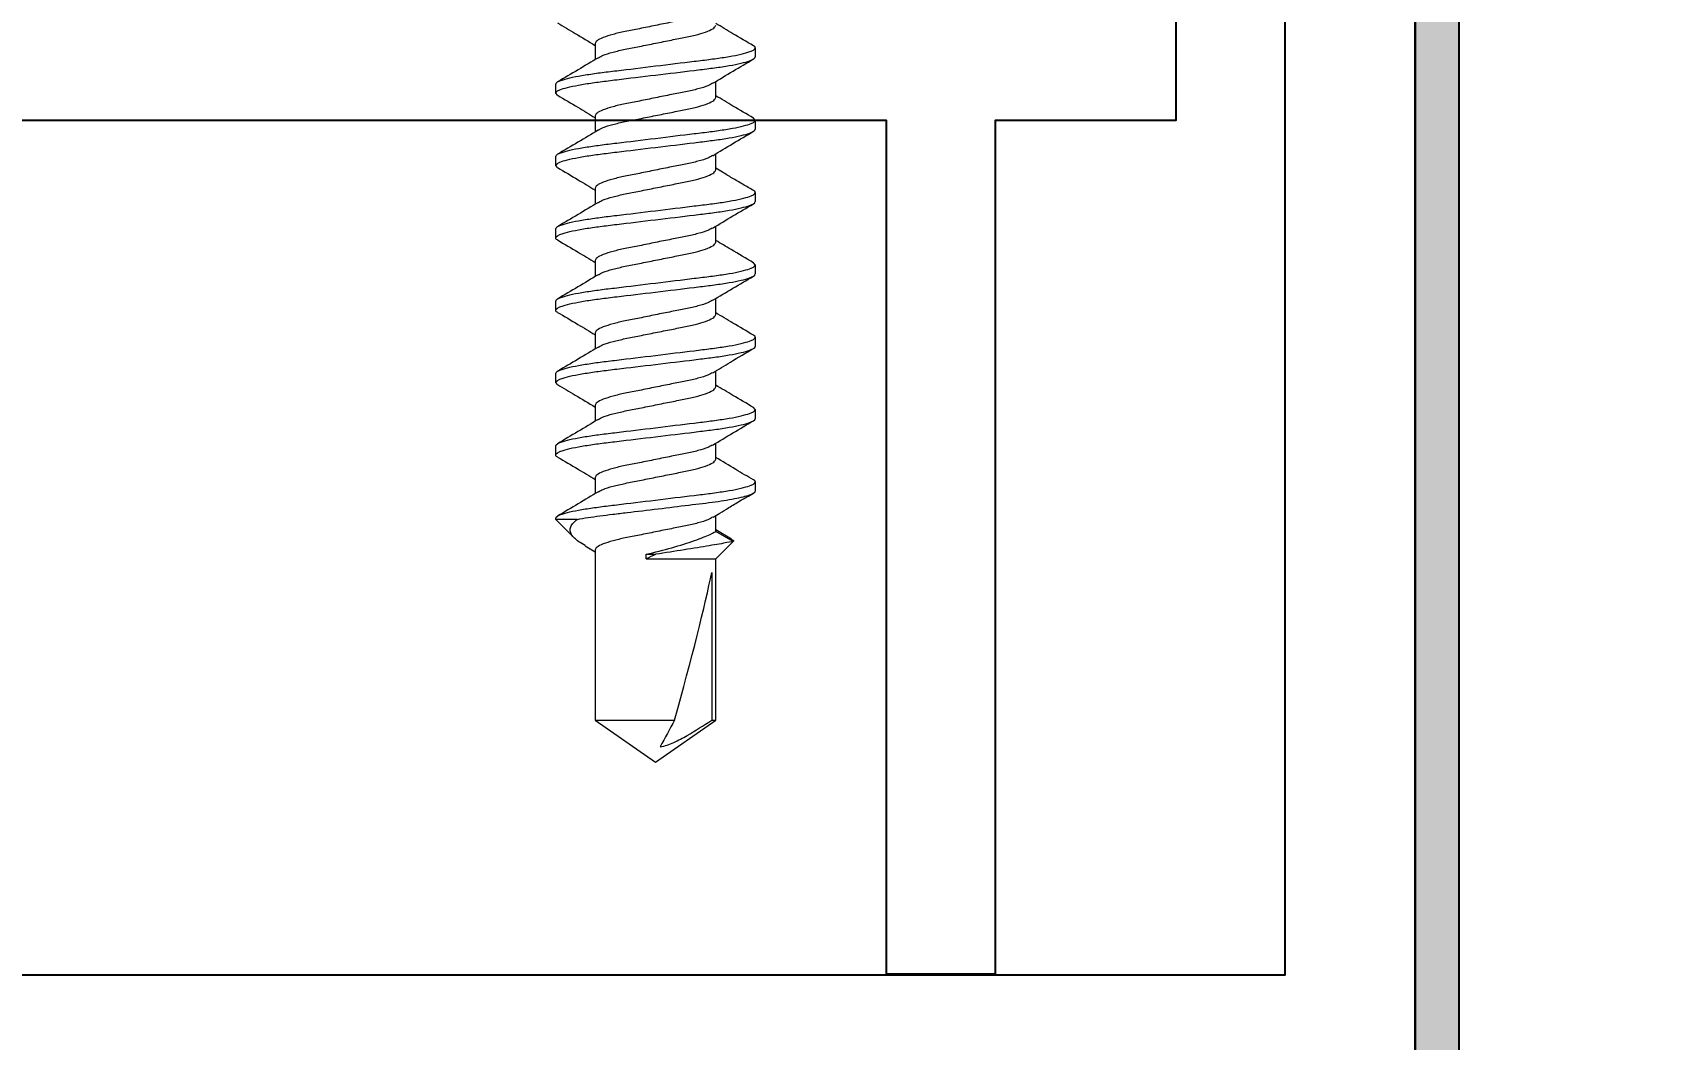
# Model space of a CAD drawing. Extents: x 0 to 79.8, y 0 to 38.2.
# Drawn here: x 76.064 to 77.181, y 28.56 to 29.256 of the extents above; entities that cross this region are included whole.
import ezdxf

# ---------------------------------------------------------------- set-up
doc = ezdxf.new("R2010")
doc.units = 0
doc.header["$MEASUREMENT"] = 0
doc.linetypes.add('SLD-Solid', pattern=[0])
doc.layers.get('0').update_dxf_attribs({"linetype": 'CONTINUOUS'})
doc.layers.get('DEFPOINTS').update_dxf_attribs({"color": 1, "linetype": 'CONTINUOUS'})
for name, color, linetype in [('SILL-PAN', 7, 'CONTINUOUS'), ('TEXT', 7, 'CONTINUOUS'), ('TITLE-BLOCK', 7, 'CONTINUOUS'), ('WATERPROOF_MATL', 5, 'CONTINUOUS')]:
    doc.layers.add(name, color=color, linetype=linetype)
doc.styles.get("Standard").update_dxf_attribs({"font": 'simplex.shx'})
doc.dimstyles.new('QUARTER HORIZONTAL', dxfattribs={"dimscale": 4, "dimtxt": 0.06, "dimasz": 0.05, "dimexe": 0.06, "dimexo": 0.032, "dimgap": 0.021, "dimtad": 0, "dimtih": 1, "dimtoh": 1, "dimdec": 4, "dimzin": 4, "dimdsep": 46, "dimlunit": 5, "dimtxsty": 'Standard', "dimcen": 0.09, "dimadec": 0, "dimazin": 1, "dimtfac": 1, "dimtdec": 4, "dimtofl": 0, "dimtmove": 0, "dimatfit": 3, "dimfxl": 0, "dimtolj": 1, "dimtzin": 0, "dimarcsym": 0})

# ---------------------------------------------------------------- blocks, each defined once
blk = doc.blocks.new('25559')
at = {"color": 7, "linetype": 'SLD-Solid', "lineweight": 15}
for p, q in [((0.5062, 0.069), (0.5125, 0.069)), ((0.5562, 0.069), (0.5548, 0.0678)), ((0.5562, 0.069), (0.5625, 0.069)), ((0.6062, 0.069), (0.6125, 0.069)), ((0.6562, 0.069), (0.6548, 0.0677)), ((0.6562, 0.069), (0.6625, 0.069)), ((0.7062, 0.069), (0.7125, 0.069)), ((0.7562, 0.069), (0.7548, 0.0677)), ((0.7562, 0.069), (0.7625, 0.069)), ((0.8062, 0.069), (0.8125, 0.069)), ((0.8458, 0.0525), (0.8393, 0.0417)), ((0.8474, 0.0537), (0.8405, 0.0417)), ((0.8594, 0.0417), (0.8474, 0.0537)), ((0.5405, 0.0417), (0.5295, 0.0417)), ((0.5905, 0.0417), (0.5795, 0.0417)), ((0.6405, 0.0417), (0.6295, 0.0417)), ((0.6905, 0.0417), (0.6795, 0.0417)), ((0.7405, 0.0417), (0.7295, 0.0417)), ((0.7905, 0.0417), (0.7795, 0.0417)), ((0.8405, 0.0417), (0.8294, 0.0417)), ((0.9708, 0.0417), (0.8594, 0.0417)), ((0.8594, -0.0065), (0.8594, 0.0417)), ((0.8688, 0.0389), (0.9708, 0.0389)), ((1, 0), (0.9708, 0.0417)), ((0.9708, 0.0389), (0.9708, 0.0417)), ((0.9708, -0.0417), (0.9708, 0.0132)), ((0.8562, -0.0065), (0.8562, 0.0003)), ((0.9708, -0.0417), (1, 0)), ((0.8594, -0.0065), (0.8562, -0.0065)), ((0.5032, -0.0417), (0.5143, -0.0417)), ((0.5532, -0.0417), (0.5643, -0.0417)), ((0.6032, -0.0417), (0.6143, -0.0417)), ((0.6532, -0.0417), (0.6643, -0.0417)), ((0.7032, -0.0417), (0.7143, -0.0417)), ((0.7532, -0.0417), (0.7643, -0.0417)), ((0.8032, -0.0417), (0.8143, -0.0417)), ((0.8503, -0.0487), (0.8545, -0.0417)), ((0.8532, -0.0417), (0.9708, -0.0417)), ((0.8321, -0.054), (0.8321, -0.069)), ((0.8321, -0.069), (0.8449, -0.0562)), ((0.5375, -0.069), (0.5312, -0.069)), ((0.5389, -0.0678), (0.5375, -0.069)), ((0.5875, -0.069), (0.5812, -0.069)), ((0.5889, -0.0677), (0.5875, -0.069)), ((0.6375, -0.069), (0.6312, -0.069)), ((0.6875, -0.069), (0.6812, -0.069)), ((0.7375, -0.069), (0.7312, -0.069)), ((0.7389, -0.0678), (0.7375, -0.069)), ((0.7875, -0.069), (0.7812, -0.069)), ((0.8321, -0.069), (0.8312, -0.069))]:
    blk.add_line(p, q, dxfattribs=at)
blk.add_ellipse((0.9907, 0), major_axis=(0.143, -0.0411), ratio=0.048755, start_param=1.724549, end_param=2.605956, dxfattribs=at)
for points, knots in [([(0.5048, 0.0677), (0.502, 0.063), (0.4969, 0.0543), (0.4917, 0.0456), (0.4893, 0.0417)], [0, 0, 0, 0, 0.545575, 1, 1, 1, 1]), ([(0.5062, 0.069), (0.5058, 0.069), (0.5053, 0.069), (0.5048, 0.0677), (0.5048, 0.0677)], [0, 0, 0, 0, 0.988917, 1, 1, 1, 1]), ([(0.5312, -0.069), (0.5303, -0.069), (0.5293, -0.0673), (0.5271, -0.0603), (0.5259, -0.055), (0.5244, -0.0453), (0.5239, -0.0418), (0.5229, -0.0345), (0.5225, -0.0308), (0.521, -0.0185), (0.5199, -0.0092), (0.5176, 0.0092), (0.5165, 0.0185), (0.515, 0.0308), (0.5146, 0.0345), (0.5136, 0.0418), (0.5131, 0.0453), (0.5116, 0.055), (0.5104, 0.0603), (0.5082, 0.0673), (0.5072, 0.069), (0.5062, 0.069)], [0, 0, 0, 0, 0.125, 0.125, 0.25, 0.25, 0.3125, 0.3125, 0.375, 0.375, 0.5, 0.5, 0.625, 0.625, 0.6875, 0.6875, 0.75, 0.75, 0.875, 0.875, 1, 1, 1, 1]), ([(0.5375, -0.069), (0.5366, -0.069), (0.5355, -0.0673), (0.5333, -0.0603), (0.5322, -0.055), (0.5306, -0.0453), (0.5301, -0.0418), (0.5292, -0.0345), (0.5287, -0.0308), (0.5272, -0.0185), (0.5261, -0.0092), (0.5239, 0.0092), (0.5228, 0.0185), (0.5213, 0.0308), (0.5208, 0.0345), (0.5199, 0.0418), (0.5194, 0.0453), (0.5178, 0.055), (0.5167, 0.0603), (0.5145, 0.0673), (0.5134, 0.069), (0.5125, 0.069)], [0, 0, 0, 0, 0.125, 0.125, 0.25, 0.25, 0.3125, 0.3125, 0.375, 0.375, 0.5, 0.5, 0.625, 0.625, 0.6875, 0.6875, 0.75, 0.75, 0.875, 0.875, 1, 1, 1, 1]), ([(0.5307, 0.0397), (0.5279, 0.0443), (0.5222, 0.0537), (0.5167, 0.063), (0.5139, 0.0678)], [0, 0, 0, 0, 0.4975, 1, 1, 1, 1]), ([(0.5548, 0.0678), (0.552, 0.063), (0.5469, 0.0543), (0.5417, 0.0457), (0.5393, 0.0417)], [0, 0, 0, 0, 0.543159, 1, 1, 1, 1]), ([(0.5812, -0.069), (0.5803, -0.069), (0.5793, -0.0673), (0.5771, -0.0603), (0.5759, -0.055), (0.5744, -0.0453), (0.5739, -0.0418), (0.5729, -0.0345), (0.5725, -0.0308), (0.571, -0.0185), (0.5699, -0.0092), (0.5676, 0.0092), (0.5665, 0.0185), (0.565, 0.0308), (0.5646, 0.0345), (0.5636, 0.0418), (0.5631, 0.0453), (0.5616, 0.055), (0.5604, 0.0603), (0.5582, 0.0673), (0.5572, 0.069), (0.5562, 0.069)], [0, 0, 0, 0, 0.125, 0.125, 0.25, 0.25, 0.3125, 0.3125, 0.375, 0.375, 0.5, 0.5, 0.625, 0.625, 0.6875, 0.6875, 0.75, 0.75, 0.875, 0.875, 1, 1, 1, 1]), ([(0.5875, -0.069), (0.5866, -0.069), (0.5855, -0.0673), (0.5833, -0.0603), (0.5822, -0.055), (0.5806, -0.0453), (0.5801, -0.0418), (0.5792, -0.0345), (0.5787, -0.0308), (0.5772, -0.0185), (0.5761, -0.0092), (0.5739, 0.0092), (0.5728, 0.0185), (0.5713, 0.0308), (0.5708, 0.0345), (0.5699, 0.0418), (0.5694, 0.0453), (0.5678, 0.055), (0.5667, 0.0603), (0.5645, 0.0673), (0.5634, 0.069), (0.5625, 0.069)], [0, 0, 0, 0, 0.125, 0.125, 0.25, 0.25, 0.3125, 0.3125, 0.375, 0.375, 0.5, 0.5, 0.625, 0.625, 0.6875, 0.6875, 0.75, 0.75, 0.875, 0.875, 1, 1, 1, 1]), ([(0.5808, 0.0396), (0.5779, 0.0442), (0.5723, 0.0536), (0.5667, 0.063), (0.5639, 0.0678)], [0, 0, 0, 0, 0.497134, 1, 1, 1, 1]), ([(0.6048, 0.0677), (0.6034, 0.0653), (0.6007, 0.0607), (0.5963, 0.0531), (0.5925, 0.0469), (0.5903, 0.0432), (0.5893, 0.0417)], [0, 0, 0, 0, 0.299941, 0.565966, 0.820653, 1, 1, 1, 1]), ([(0.6062, 0.069), (0.6058, 0.069), (0.6053, 0.069), (0.6048, 0.0677), (0.6048, 0.0677)], [0, 0, 0, 0, 0.978012, 1, 1, 1, 1]), ([(0.6312, -0.069), (0.6303, -0.069), (0.6293, -0.0673), (0.6271, -0.0603), (0.6259, -0.055), (0.6244, -0.0453), (0.6239, -0.0418), (0.6229, -0.0345), (0.6225, -0.0308), (0.621, -0.0185), (0.6199, -0.0092), (0.6176, 0.0092), (0.6165, 0.0185), (0.615, 0.0308), (0.6146, 0.0345), (0.6136, 0.0418), (0.6131, 0.0453), (0.6116, 0.055), (0.6104, 0.0603), (0.6082, 0.0673), (0.6072, 0.069), (0.6062, 0.069)], [0, 0, 0, 0, 0.125, 0.125, 0.25, 0.25, 0.3125, 0.3125, 0.375, 0.375, 0.5, 0.5, 0.625, 0.625, 0.6875, 0.6875, 0.75, 0.75, 0.875, 0.875, 1, 1, 1, 1]), ([(0.6375, -0.069), (0.6366, -0.069), (0.6355, -0.0673), (0.6333, -0.0603), (0.6322, -0.055), (0.6306, -0.0453), (0.6301, -0.0418), (0.6292, -0.0345), (0.6287, -0.0308), (0.6272, -0.0185), (0.6261, -0.0092), (0.6239, 0.0092), (0.6228, 0.0185), (0.6213, 0.0308), (0.6208, 0.0345), (0.6199, 0.0418), (0.6194, 0.0453), (0.6178, 0.055), (0.6167, 0.0603), (0.6145, 0.0673), (0.6134, 0.069), (0.6125, 0.069)], [0, 0, 0, 0, 0.125, 0.125, 0.25, 0.25, 0.3125, 0.3125, 0.375, 0.375, 0.5, 0.5, 0.625, 0.625, 0.6875, 0.6875, 0.75, 0.75, 0.875, 0.875, 1, 1, 1, 1]), ([(0.6308, 0.0395), (0.628, 0.0442), (0.6223, 0.0535), (0.6168, 0.063), (0.614, 0.0677)], [0, 0, 0, 0, 0.497137, 1, 1, 1, 1]), ([(0.6548, 0.0678), (0.6518, 0.0626), (0.6466, 0.0539), (0.6414, 0.0452), (0.6393, 0.0417)], [0, 0, 0, 0, 0.593911, 1, 1, 1, 1]), ([(0.6812, -0.069), (0.6803, -0.069), (0.6793, -0.0673), (0.6771, -0.0603), (0.6759, -0.055), (0.6744, -0.0453), (0.6739, -0.0418), (0.6729, -0.0345), (0.6725, -0.0308), (0.671, -0.0185), (0.6699, -0.0092), (0.6676, 0.0092), (0.6665, 0.0185), (0.665, 0.0308), (0.6646, 0.0345), (0.6636, 0.0418), (0.6631, 0.0453), (0.6616, 0.055), (0.6604, 0.0603), (0.6582, 0.0673), (0.6572, 0.069), (0.6562, 0.069)], [0, 0, 0, 0, 0.125, 0.125, 0.25, 0.25, 0.3125, 0.3125, 0.375, 0.375, 0.5, 0.5, 0.625, 0.625, 0.6875, 0.6875, 0.75, 0.75, 0.875, 0.875, 1, 1, 1, 1]), ([(0.6875, -0.069), (0.6866, -0.069), (0.6855, -0.0673), (0.6833, -0.0603), (0.6822, -0.055), (0.6806, -0.0453), (0.6801, -0.0418), (0.6792, -0.0345), (0.6787, -0.0308), (0.6772, -0.0185), (0.6761, -0.0092), (0.6739, 0.0092), (0.6728, 0.0185), (0.6713, 0.0308), (0.6708, 0.0345), (0.6699, 0.0418), (0.6694, 0.0453), (0.6678, 0.055), (0.6667, 0.0603), (0.6645, 0.0673), (0.6634, 0.069), (0.6625, 0.069)], [0, 0, 0, 0, 0.125, 0.125, 0.25, 0.25, 0.3125, 0.3125, 0.375, 0.375, 0.5, 0.5, 0.625, 0.625, 0.6875, 0.6875, 0.75, 0.75, 0.875, 0.875, 1, 1, 1, 1]), ([(0.6807, 0.0396), (0.6779, 0.0442), (0.6723, 0.0536), (0.6668, 0.063), (0.664, 0.0677)], [0, 0, 0, 0, 0.497403, 1, 1, 1, 1]), ([(0.7048, 0.0677), (0.702, 0.063), (0.6969, 0.0543), (0.6917, 0.0456), (0.6893, 0.0417)], [0, 0, 0, 0, 0.544742, 1, 1, 1, 1]), ([(0.7062, 0.069), (0.7058, 0.069), (0.7053, 0.069), (0.7048, 0.0677), (0.7048, 0.0677)], [0, 0, 0, 0, 0.981212, 1, 1, 1, 1]), ([(0.7312, -0.069), (0.7303, -0.069), (0.7293, -0.0673), (0.7271, -0.0603), (0.7259, -0.055), (0.7244, -0.0453), (0.7239, -0.0418), (0.7229, -0.0345), (0.7225, -0.0308), (0.721, -0.0185), (0.7199, -0.0092), (0.7176, 0.0092), (0.7165, 0.0185), (0.715, 0.0308), (0.7146, 0.0345), (0.7136, 0.0418), (0.7131, 0.0453), (0.7116, 0.055), (0.7104, 0.0603), (0.7082, 0.0673), (0.7072, 0.069), (0.7062, 0.069)], [0, 0, 0, 0, 0.125, 0.125, 0.25, 0.25, 0.3125, 0.3125, 0.375, 0.375, 0.5, 0.5, 0.625, 0.625, 0.6875, 0.6875, 0.75, 0.75, 0.875, 0.875, 1, 1, 1, 1]), ([(0.7375, -0.069), (0.7366, -0.069), (0.7355, -0.0673), (0.7333, -0.0603), (0.7322, -0.055), (0.7306, -0.0453), (0.7301, -0.0418), (0.7292, -0.0345), (0.7287, -0.0308), (0.7272, -0.0185), (0.7261, -0.0092), (0.7239, 0.0092), (0.7228, 0.0185), (0.7213, 0.0308), (0.7208, 0.0345), (0.7199, 0.0418), (0.7194, 0.0453), (0.7178, 0.055), (0.7167, 0.0603), (0.7145, 0.0673), (0.7134, 0.069), (0.7125, 0.069)], [0, 0, 0, 0, 0.125, 0.125, 0.25, 0.25, 0.3125, 0.3125, 0.375, 0.375, 0.5, 0.5, 0.625, 0.625, 0.6875, 0.6875, 0.75, 0.75, 0.875, 0.875, 1, 1, 1, 1]), ([(0.7307, 0.0396), (0.7283, 0.0437), (0.7226, 0.053), (0.7171, 0.0625), (0.7139, 0.0677)], [0, 0, 0, 0, 0.438749, 1, 1, 1, 1]), ([(0.7548, 0.0678), (0.752, 0.063), (0.7469, 0.0543), (0.7417, 0.0457), (0.7393, 0.0417)], [0, 0, 0, 0, 0.544674, 1, 1, 1, 1]), ([(0.7812, -0.069), (0.7803, -0.069), (0.7793, -0.0673), (0.7771, -0.0603), (0.7759, -0.055), (0.7744, -0.0453), (0.7739, -0.0418), (0.7729, -0.0345), (0.7725, -0.0308), (0.771, -0.0185), (0.7699, -0.0092), (0.7676, 0.0092), (0.7665, 0.0185), (0.765, 0.0308), (0.7646, 0.0345), (0.7636, 0.0418), (0.7631, 0.0453), (0.7616, 0.055), (0.7604, 0.0603), (0.7582, 0.0673), (0.7572, 0.069), (0.7562, 0.069)], [0, 0, 0, 0, 0.125, 0.125, 0.25, 0.25, 0.3125, 0.3125, 0.375, 0.375, 0.5, 0.5, 0.625, 0.625, 0.6875, 0.6875, 0.75, 0.75, 0.875, 0.875, 1, 1, 1, 1]), ([(0.7875, -0.069), (0.7866, -0.069), (0.7855, -0.0673), (0.7833, -0.0603), (0.7822, -0.055), (0.7806, -0.0453), (0.7801, -0.0418), (0.7792, -0.0345), (0.7787, -0.0308), (0.7772, -0.0185), (0.7761, -0.0092), (0.7739, 0.0092), (0.7728, 0.0185), (0.7713, 0.0308), (0.7708, 0.0345), (0.7699, 0.0418), (0.7694, 0.0453), (0.7678, 0.055), (0.7667, 0.0603), (0.7645, 0.0673), (0.7634, 0.069), (0.7625, 0.069)], [0, 0, 0, 0, 0.125, 0.125, 0.25, 0.25, 0.3125, 0.3125, 0.375, 0.375, 0.5, 0.5, 0.625, 0.625, 0.6875, 0.6875, 0.75, 0.75, 0.875, 0.875, 1, 1, 1, 1]), ([(0.7808, 0.0395), (0.778, 0.0442), (0.7723, 0.0536), (0.7667, 0.063), (0.764, 0.0677)], [0, 0, 0, 0, 0.497058, 1, 1, 1, 1]), ([(0.8048, 0.0677), (0.8024, 0.0636), (0.7973, 0.0549), (0.7921, 0.0463), (0.7893, 0.0417)], [0, 0, 0, 0, 0.470268, 1, 1, 1, 1]), ([(0.8062, 0.069), (0.8058, 0.069), (0.8053, 0.069), (0.8048, 0.0677), (0.8048, 0.0677)], [0, 0, 0, 0, 0.993451, 1, 1, 1, 1]), ([(0.8312, -0.069), (0.8303, -0.069), (0.8293, -0.0673), (0.8271, -0.0603), (0.8259, -0.055), (0.8244, -0.0453), (0.8239, -0.0418), (0.8229, -0.0345), (0.8225, -0.0308), (0.821, -0.0185), (0.8199, -0.0092), (0.8176, 0.0092), (0.8165, 0.0185), (0.815, 0.0308), (0.8146, 0.0345), (0.8136, 0.0418), (0.8131, 0.0453), (0.8116, 0.055), (0.8104, 0.0603), (0.8082, 0.0673), (0.8072, 0.069), (0.8062, 0.069)], [0, 0, 0, 0, 0.125, 0.125, 0.25, 0.25, 0.3125, 0.3125, 0.375, 0.375, 0.5, 0.5, 0.625, 0.625, 0.6875, 0.6875, 0.75, 0.75, 0.875, 0.875, 1, 1, 1, 1]), ([(0.8321, -0.054), (0.8312, -0.0495), (0.8304, -0.0441), (0.8293, -0.0355), (0.8289, -0.0326), (0.8282, -0.0263), (0.8278, -0.023), (0.8265, -0.0128), (0.8257, -0.0054), (0.8239, 0.0091), (0.823, 0.0163), (0.8214, 0.0296), (0.8207, 0.0356), (0.8192, 0.0468), (0.8183, 0.0519), (0.8166, 0.0604), (0.8157, 0.0637), (0.814, 0.068), (0.8132, 0.069), (0.8125, 0.069)], [0, 0, 0, 0, 0.125, 0.125, 0.1875, 0.1875, 0.25, 0.25, 0.375, 0.375, 0.5, 0.5, 0.625, 0.625, 0.75, 0.75, 0.875, 0.875, 1, 1, 1, 1]), ([(0.8306, 0.0398), (0.8297, 0.0413), (0.8277, 0.0446), (0.8237, 0.0511), (0.8189, 0.0592), (0.8157, 0.0646), (0.814, 0.0677)], [0, 0, 0, 0, 0.1901712, 0.4057969, 0.6676779, 1, 1, 1, 1]), ([(0.8459, 0.0525), (0.8459, 0.0526), (0.8465, 0.0542), (0.847, 0.0539), (0.8474, 0.0537)], [0, 0, 0, 0, 0.089674, 1, 1, 1, 1]), ([(0.8474, 0.0537), (0.8474, 0.0537), (0.8477, 0.0521), (0.8484, 0.0479), (0.8488, 0.0461), (0.8495, 0.042), (0.8499, 0.0397), (0.852, 0.027), (0.8542, 0.0133), (0.8562, 0.0003)], [0, 0, 0, 0, 0.25, 0.25, 0.375, 0.375, 0.5, 0.5, 1, 1, 1, 1]), ([(0.4806, 0.0396), (0.4812, 0.0386), (0.4825, 0.0363), (0.4846, 0.0298), (0.4866, 0.0211), (0.4885, 0.011), (0.4907, 0), (0.493, -0.011), (0.4949, -0.0211), (0.4969, -0.0298), (0.4991, -0.0365), (0.5013, -0.0409), (0.5026, -0.0415), (0.5032, -0.0417)], [0, 0, 0, 0, 0.077477, 0.171444, 0.261982, 0.352519, 0.446486, 0.540453, 0.630991, 0.721528, 0.815495, 0.909462, 1, 1, 1, 1]), ([(0.513, -0.0393), (0.5125, -0.0384), (0.5112, -0.0362), (0.5091, -0.0297), (0.5072, -0.0211), (0.5052, -0.011), (0.503, 0), (0.5008, 0.011), (0.4988, 0.0211), (0.4969, 0.0298), (0.4947, 0.0365), (0.4925, 0.0409), (0.4911, 0.0415), (0.4905, 0.0417)], [0, 0, 0, 0, 0.07205, 0.16657, 0.25764, 0.34871, 0.44323, 0.53775, 0.62882, 0.71989, 0.81441, 0.90893, 1, 1, 1, 1]), ([(0.5307, 0.0395), (0.5312, 0.0385), (0.5326, 0.0363), (0.5346, 0.0298), (0.5366, 0.0211), (0.5385, 0.011), (0.5407, 0), (0.543, -0.011), (0.5449, -0.0211), (0.5469, -0.0298), (0.5491, -0.0365), (0.5513, -0.0409), (0.5526, -0.0415), (0.5532, -0.0417)], [0, 0, 0, 0, 0.075758, 0.1699, 0.260606, 0.351313, 0.445455, 0.539597, 0.630303, 0.721009, 0.815152, 0.909294, 1, 1, 1, 1]), ([(0.5631, -0.0396), (0.5625, -0.0386), (0.5612, -0.0363), (0.5591, -0.0298), (0.5572, -0.0211), (0.5552, -0.011), (0.553, 0), (0.5508, 0.011), (0.5488, 0.0211), (0.5469, 0.0298), (0.5447, 0.0365), (0.5425, 0.0409), (0.5411, 0.0415), (0.5405, 0.0417)], [0, 0, 0, 0, 0.076547, 0.170609, 0.261238, 0.351867, 0.445929, 0.53999, 0.630619, 0.721248, 0.81531, 0.909371, 1, 1, 1, 1]), ([(0.5807, 0.0394), (0.5813, 0.0384), (0.5826, 0.0362), (0.5846, 0.0298), (0.5866, 0.0211), (0.5885, 0.011), (0.5907, 0), (0.593, -0.011), (0.5949, -0.0211), (0.5969, -0.0298), (0.5991, -0.0365), (0.6013, -0.0409), (0.6026, -0.0415), (0.6032, -0.0417)], [0, 0, 0, 0, 0.072707, 0.16716, 0.258166, 0.349171, 0.443624, 0.538077, 0.629083, 0.720089, 0.814541, 0.908994, 1, 1, 1, 1]), ([(0.613, -0.0393), (0.6124, -0.0384), (0.6112, -0.0362), (0.6091, -0.0297), (0.6072, -0.0211), (0.6052, -0.011), (0.603, 0), (0.6008, 0.011), (0.5988, 0.0211), (0.5969, 0.0298), (0.5947, 0.0365), (0.5925, 0.0409), (0.5911, 0.0415), (0.5905, 0.0417)], [0, 0, 0, 0, 0.071493, 0.166069, 0.257194, 0.348319, 0.442896, 0.537472, 0.628597, 0.719722, 0.814299, 0.908875, 1, 1, 1, 1]), ([(0.6308, 0.0393), (0.6313, 0.0384), (0.6326, 0.0362), (0.6346, 0.0297), (0.6366, 0.0211), (0.6385, 0.011), (0.6407, 0), (0.643, -0.011), (0.6449, -0.0211), (0.6469, -0.0298), (0.6491, -0.0365), (0.6513, -0.0409), (0.6526, -0.0415), (0.6532, -0.0417)], [0, 0, 0, 0, 0.071416, 0.166001, 0.257133, 0.348265, 0.44285, 0.537434, 0.628567, 0.719699, 0.814283, 0.908868, 1, 1, 1, 1]), ([(0.663, -0.0394), (0.6625, -0.0385), (0.6612, -0.0362), (0.6591, -0.0298), (0.6572, -0.0211), (0.6552, -0.011), (0.653, 0), (0.6508, 0.011), (0.6488, 0.0211), (0.6469, 0.0298), (0.6447, 0.0365), (0.6425, 0.0409), (0.6411, 0.0415), (0.6405, 0.0417)], [0, 0, 0, 0, 0.073737, 0.168085, 0.258989, 0.349894, 0.444242, 0.53859, 0.629495, 0.720399, 0.814747, 0.909095, 1, 1, 1, 1]), ([(0.6807, 0.0394), (0.6813, 0.0384), (0.6826, 0.0362), (0.6846, 0.0298), (0.6866, 0.0211), (0.6885, 0.011), (0.6907, 0), (0.693, -0.011), (0.6949, -0.0211), (0.6969, -0.0298), (0.6991, -0.0365), (0.7013, -0.0409), (0.7026, -0.0415), (0.7032, -0.0417)], [0, 0, 0, 0, 0.073077, 0.167492, 0.258462, 0.349431, 0.443846, 0.538261, 0.629231, 0.7202, 0.814615, 0.909031, 1, 1, 1, 1]), ([(0.713, -0.0393), (0.7124, -0.0384), (0.7112, -0.0362), (0.7091, -0.0297), (0.7072, -0.0211), (0.7052, -0.011), (0.703, 0), (0.7008, 0.011), (0.6988, 0.0211), (0.6969, 0.0298), (0.6947, 0.0365), (0.6925, 0.0409), (0.6911, 0.0415), (0.6905, 0.0417)], [0, 0, 0, 0, 0.071238, 0.16584, 0.25699, 0.34814, 0.442743, 0.537345, 0.628495, 0.719645, 0.814248, 0.90885, 1, 1, 1, 1]), ([(0.7307, 0.0394), (0.7313, 0.0385), (0.7326, 0.0362), (0.7346, 0.0298), (0.7366, 0.0211), (0.7385, 0.011), (0.7407, 0), (0.743, -0.011), (0.7449, -0.0211), (0.7469, -0.0298), (0.7491, -0.0365), (0.7513, -0.0409), (0.7526, -0.0415), (0.7532, -0.0417)], [0, 0, 0, 0, 0.073684, 0.168037, 0.258947, 0.349857, 0.44421, 0.538564, 0.629474, 0.720383, 0.814737, 0.90909, 1, 1, 1, 1]), ([(0.7631, -0.0395), (0.7625, -0.0385), (0.7612, -0.0363), (0.7591, -0.0298), (0.7572, -0.0211), (0.7552, -0.011), (0.753, 0), (0.7508, 0.011), (0.7488, 0.0211), (0.7469, 0.0298), (0.7447, 0.0365), (0.7425, 0.0409), (0.7411, 0.0415), (0.7405, 0.0417)], [0, 0, 0, 0, 0.0748562, 0.1690902, 0.259885, 0.3506798, 0.4449137, 0.5391477, 0.6299425, 0.7207373, 0.8149712, 0.9092052, 1, 1, 1, 1]), ([(0.7808, 0.0393), (0.7813, 0.0384), (0.7826, 0.0362), (0.7846, 0.0297), (0.7866, 0.0211), (0.7885, 0.011), (0.7907, 0), (0.793, -0.011), (0.7949, -0.0211), (0.7969, -0.0298), (0.7991, -0.0365), (0.8013, -0.0409), (0.8026, -0.0415), (0.8032, -0.0417)], [0, 0, 0, 0, 0.071394, 0.165981, 0.257115, 0.34825, 0.442836, 0.537423, 0.628558, 0.719692, 0.814279, 0.908865, 1, 1, 1, 1]), ([(0.813, -0.0393), (0.8124, -0.0384), (0.8112, -0.0362), (0.8091, -0.0297), (0.8072, -0.0211), (0.8052, -0.011), (0.803, 0), (0.8008, 0.011), (0.7988, 0.0211), (0.7969, 0.0298), (0.7947, 0.0365), (0.7925, 0.0409), (0.7911, 0.0415), (0.7905, 0.0417)], [0, 0, 0, 0, 0.0713374, 0.1659298, 0.2570699, 0.3482101, 0.4428025, 0.5373948, 0.628535, 0.7196751, 0.8142675, 0.9088599, 1, 1, 1, 1]), ([(0.8306, 0.0395), (0.8312, 0.0385), (0.8325, 0.0363), (0.8346, 0.0298), (0.8366, 0.0211), (0.8385, 0.011), (0.8407, 0), (0.843, -0.011), (0.8449, -0.0211), (0.8469, -0.0298), (0.8491, -0.0365), (0.8513, -0.0409), (0.8526, -0.0415), (0.8532, -0.0417)], [0, 0, 0, 0, 0.0759686, 0.1700892, 0.2607749, 0.3514605, 0.4455811, 0.5397018, 0.6303874, 0.7210731, 0.8151937, 0.9093144, 1, 1, 1, 1]), ([(0.8562, -0.0065), (0.8548, -0.0005), (0.8533, 0.0056), (0.8501, 0.017), (0.8484, 0.0224), (0.8452, 0.0314), (0.8436, 0.0352), (0.8413, 0.0403), (0.8405, 0.0417), (0.8405, 0.0417)], [0, 0, 0, 0, 0.25, 0.25, 0.5, 0.5, 0.75, 0.75, 1, 1, 1, 1]), ([(0.9893, 0.0032), (0.9888, 0.0066), (0.9876, 0.0097), (0.9848, 0.0159), (0.9832, 0.0189), (0.9781, 0.0276), (0.9745, 0.0333), (0.9708, 0.0389)], [0, 0, 0, 0, 0.25, 0.25, 0.5, 0.5, 1, 1, 1, 1]), ([(0.489, -0.0677), (0.4914, -0.0636), (0.4965, -0.0549), (0.5017, -0.0463), (0.5045, -0.0417)], [0, 0, 0, 0, 0.470247, 1, 1, 1, 1]), ([(0.513, -0.0395), (0.5158, -0.0442), (0.5215, -0.0536), (0.527, -0.063), (0.5298, -0.0677)], [0, 0, 0, 0, 0.497098, 1, 1, 1, 1]), ([(0.5389, -0.0678), (0.5417, -0.063), (0.5468, -0.0543), (0.5521, -0.0457), (0.5545, -0.0417)], [0, 0, 0, 0, 0.543195, 1, 1, 1, 1]), ([(0.5631, -0.0397), (0.5659, -0.0443), (0.5715, -0.0536), (0.577, -0.063), (0.5798, -0.0677)], [0, 0, 0, 0, 0.497658, 1, 1, 1, 1]), ([(0.5889, -0.0677), (0.5917, -0.063), (0.5969, -0.0543), (0.6021, -0.0457), (0.6045, -0.0417)], [0, 0, 0, 0, 0.545499, 1, 1, 1, 1]), ([(0.613, -0.0395), (0.6158, -0.0442), (0.6215, -0.0536), (0.627, -0.063), (0.6298, -0.0677)], [0, 0, 0, 0, 0.49704, 1, 1, 1, 1]), ([(0.639, -0.0677), (0.6418, -0.063), (0.6469, -0.0543), (0.6521, -0.0456), (0.6545, -0.0417)], [0, 0, 0, 0, 0.544904, 1, 1, 1, 1]), ([(0.663, -0.0396), (0.6658, -0.0443), (0.6715, -0.0536), (0.677, -0.063), (0.6798, -0.0677)], [0, 0, 0, 0, 0.497428, 1, 1, 1, 1]), ([(0.689, -0.0677), (0.6917, -0.063), (0.6969, -0.0543), (0.7021, -0.0457), (0.7045, -0.0417)], [0, 0, 0, 0, 0.5433102, 1, 1, 1, 1]), ([(0.713, -0.0395), (0.7158, -0.0442), (0.7214, -0.0535), (0.727, -0.063), (0.7298, -0.0677)], [0, 0, 0, 0, 0.497095, 1, 1, 1, 1]), ([(0.7389, -0.0678), (0.7414, -0.0637), (0.7465, -0.0549), (0.7517, -0.0463), (0.7545, -0.0417)], [0, 0, 0, 0, 0.473124, 1, 1, 1, 1]), ([(0.763, -0.0397), (0.7659, -0.0443), (0.7715, -0.0536), (0.777, -0.063), (0.7798, -0.0678)], [0, 0, 0, 0, 0.4973758, 1, 1, 1, 1]), ([(0.789, -0.0677), (0.7918, -0.0629), (0.7969, -0.0543), (0.8021, -0.0456), (0.8045, -0.0417)], [0, 0, 0, 0, 0.5456553, 1, 1, 1, 1]), ([(0.813, -0.0395), (0.8158, -0.0442), (0.8214, -0.0535), (0.827, -0.0629), (0.8298, -0.0677)], [0, 0, 0, 0, 0.497203, 1, 1, 1, 1]), ([(0.8502, -0.0487), (0.8493, -0.0502), (0.8475, -0.0532), (0.845, -0.0562), (0.8426, -0.0582), (0.8399, -0.0592), (0.8372, -0.0587), (0.8346, -0.0571), (0.8329, -0.055), (0.8321, -0.054)], [0, 0, 0, 0, 0.1335352, 0.2658555, 0.4012862, 0.5532901, 0.708367, 0.852872, 1, 1, 1, 1]), ([(0.639, -0.0677), (0.639, -0.0677), (0.6384, -0.069), (0.638, -0.069), (0.6375, -0.069)], [0, 0, 0, 0, 0.017618, 1, 1, 1, 1]), ([(0.689, -0.0677), (0.689, -0.0677), (0.6884, -0.069), (0.688, -0.069), (0.6875, -0.069)], [0, 0, 0, 0, 0.009197, 1, 1, 1, 1]), ([(0.789, -0.0677), (0.789, -0.0677), (0.7884, -0.069), (0.788, -0.069), (0.7875, -0.069)], [0, 0, 0, 0, 0.019289, 1, 1, 1, 1])]:
    blk.add_open_spline(points, degree=3, knots=knots, dxfattribs=at)
for points in [[(0.9708, 0.0132), (0.977, 0.0099), (0.9831, 0.0065), (0.9893, 0.0032)], [(0.8562, 0.0003), (0.8573, -0.0021), (0.8583, -0.0043), (0.8594, -0.0065)]]:
    blk.add_open_spline(points, degree=3, dxfattribs=at)
blk = doc.blocks.new('*D214')
at = {"layer": 'DEFPOINTS', "color": 0}
for p in [(78.1726, 29.917), (78.7956, 29.917), (77.0199, 28.5145)]:
    blk.add_point(p, dxfattribs=at)
at = {"layer": 'TITLE-BLOCK', "color": 0, "lineweight": -2}
for p, q in [((78.3006, 29.917), (79.0356, 29.917)), ((78.7956, 29.717), (78.7956, 29.5798)), ((78.7956, 28.7145), (78.7956, 28.8518)), ((77.1479, 28.5145), (79.0356, 28.5145))]:
    blk.add_line(p, q, dxfattribs=at)
at = {"layer": 'TITLE-BLOCK', "color": 0}
for points in [[(78.7622, 29.717), (78.8289, 29.717), (78.7956, 29.917)], [(78.7622, 28.7145), (78.8289, 28.7145), (78.7956, 28.5145)]]:
    blk.add_solid(points, dxfattribs=at)
at = {"layer": 'TITLE-BLOCK', "color": 0, "insert": (78.7956, 29.2158), "char_height": 0.24, "attachment_point": 5}
blk.add_mtext('\\A1;1{\\H1x;\\S3/8;}"', dxfattribs=at)

msp = doc.modelspace()

# ---------------------------------------------------------------- hatches: boundary and pattern name
at = {"layer": 'TITLE-BLOCK'}
h = msp.add_hatch(dxfattribs=at)
h.set_pattern_fill('AR-CONC', color=256, scale=0.1, style=0)
h.set_pattern_definition([(50, (145.20925, 29.9236), (0.71726, -0.062752), [0.075, -0.825]), (355, (145.20925, 29.9236), (-0.138751, 0.752192), [0.06, -0.66]), (100.4514, (145.269, 29.9184), (0.5785094, 0.6894395), [0.06374, -0.701142]), (46.1842, (145.20925, 30.1236), (1.067241, -0.165519), [0.1125, -1.2375]), (96.6356, (145.2982, 30.1098), (0.934663, 0.974118), [0.09561, -1.051713]), (351.1842, (145.2092, 30.1236), (0.934662, 0.974119), [0.09, -0.99]), (21, (145.30925, 30.0736), (0.596907, -0.402619), [0.075, -0.825]), (326, (145.30925, 30.0736), (0.243315, 0.72515), [0.06, -0.66]), (71.4514, (145.359, 30.0401), (0.8402226, 0.3225305), [0.06374, -0.701142]), (37.5, (145.20925, 29.92363), (0.01215986, 0.33289385), [0, -0.652, 0, -0.67, 0, -0.6625]), (7.5, (145.20925, 29.92363), (0.2630695, 0.3944117), [0, -0.382, 0, -0.637, 0, -0.2525]), (327.5, (144.98625, 29.92363), (0.5338224, -0.0225549), [0, -0.25, 0, -0.78, 0, -1.035]), (317.5, (144.88625, 29.92363), (0.5831862, 0.100105), [0, -0.325, 0, -0.518, 0, -0.735])])
h.paths.add_polyline_path([(70.9348821, 28.4845213), (70.9348821, 29.9170213), (69.8121385, 29.9170213), (69.7890538, 29.5485052), (69.9081258, 29.1776175), (69.9123496, 28.7281285), (70.2481851, 27.4483125), (70.922135, 26.7117447), (73.6246758, 26.3388048), (77.0492913, 26.4589675), (77.7830106, 27.2047187), (78.0463009, 28.0188556), (78.1705675, 28.9659561), (78.1554763, 29.8466201), (78.1726257, 29.9170213), (77.0498821, 29.9170213), (77.0498821, 28.4845213), (76.9316321, 28.4845213), (76.9316321, 28.0808134), (77.0802961, 27.9321494), (76.9908931, 27.7558654), (77.1144407, 27.6050064), (76.9718531, 27.4415771), (77.0951101, 27.2454614), (77.0205532, 26.9220102), (76.6796584, 26.9616995), (76.330105, 26.7797584), (76.1461836, 26.8444629), (75.8317657, 26.756322), (75.6122205, 26.9405209), (75.0066145, 26.792523), (74.780015, 26.9588132), (74.8480414, 27.2637335), (74.7004913, 27.4324614), (74.7970591, 27.7838075), (74.7230215, 27.9053507), (74.8691321, 28.0808134), (74.8691321, 28.4845213)])
at = {"layer": 'WATERPROOF_MATL'}
msp.add_hatch(color=7, dxfattribs=at).paths.add_polyline_path([(70.9648821, 29.9170213), (70.9648821, 28.5145213), (77.0198821, 28.5145213), (77.0198821, 29.9170213), (77.0498821, 29.9170213), (77.0498821, 28.4845213), (70.9348821, 28.4845213), (70.9348821, 29.9170213)])

# ---------------------------------------------------------------- linework, layer by layer
at = {"layer": 'SILL-PAN', "color": 7}
msp.add_lwpolyline([(70.9648821, 29.9170213), (71.0548821, 29.9170213), (71.0548821, 28.6045213), (76.9298821, 28.6045213), (76.9298821, 29.9170213), (77.0198821, 29.9170213), (77.0198821, 28.5145213), (70.9648821, 28.5145213)], close=True, dxfattribs=at)
at = {"layer": 'TEXT'}
msp.add_lwpolyline([(75.9628819, 29.3950224, 0.414213562), (76.0878819, 29.2700224), (76.7793817, 29.2700224), (76.7793817, 29.5700224), (76.5843817, 29.5700224), (76.5843817, 29.6450224), (76.8543817, 29.6450224), (76.8543817, 29.1950224), (76.7293817, 29.1950224), (76.7293817, 28.6050224), (76.6543817, 28.6050224), (76.6543817, 29.1950224), (75.9503819, 29.1950224)], format="xyb", dxfattribs=at)
at = {"layer": 'WATERPROOF_MATL', "color": 7}
msp.add_lwpolyline([(70.9648821, 29.9170213), (70.9648821, 28.5145213), (77.0198821, 28.5145213), (77.0198821, 29.9170213), (77.0498821, 29.9170213), (77.0498821, 28.4845213), (70.9348821, 28.4845213), (70.9348821, 29.9170213)], close=True, dxfattribs=at)

# ---------------------------------------------------------------- block references
at = {"layer": 'TEXT', "rotation": 270}
msp.add_blockref('25559', (76.4946045, 29.7514513), dxfattribs=at)

# ---------------------------------------------------------------- dimensions: what is measured, and where the dimension line sits
at = {"layer": 'TITLE-BLOCK'}
dim = msp.add_linear_dim(base=(78.7955675, 29.9170213), p1=(77.0198821, 28.5145213), p2=(78.1726257, 29.9170213), angle=90, dimstyle='QUARTER HORIZONTAL', override={"dimpost": '"'}, dxfattribs=at)
dim.commit()
dim.dimension.update_dxf_attribs({"geometry": '*D214', "text_midpoint": (78.7955675, 29.2157713)})

doc.saveas('drawing.dxf')
